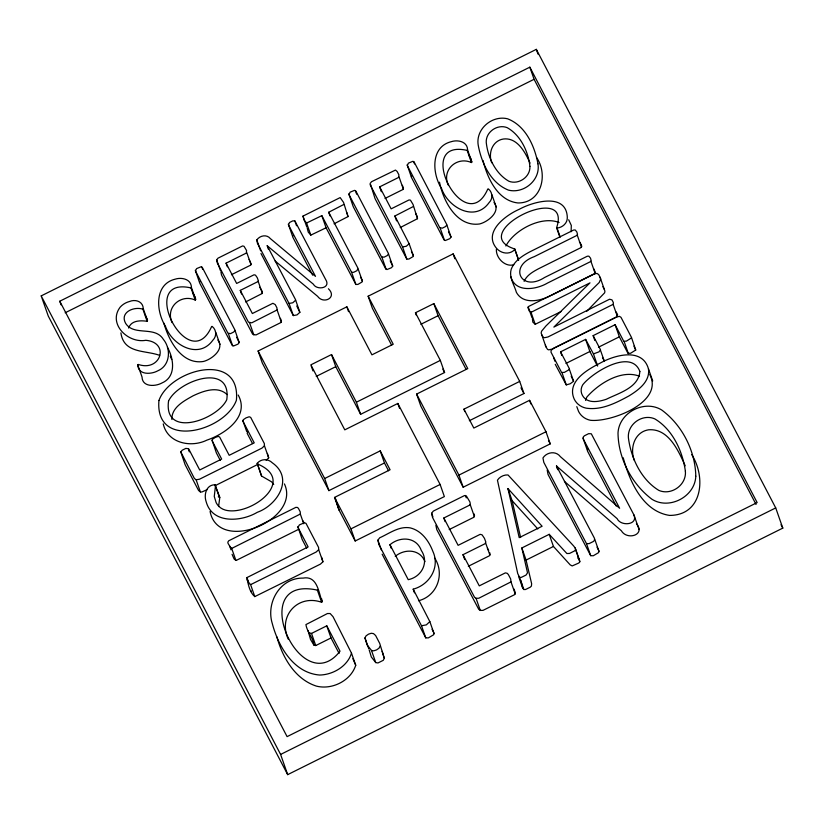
<?xml version="1.0" encoding="UTF-8"?>
<svg xmlns="http://www.w3.org/2000/svg" width="824" height="824" viewBox="0 0 824 824"><rect width="100%" height="100%" fill="white"/><g stroke="black" fill="none" stroke-linecap="round" stroke-linejoin="round"><path stroke-width="1.24" d="M414.462 592.806L413.185 589.17C429.479 584.834 440.315 567.355 432.847 551.318C428.841 540.904 421.538 530.584 410.115 527.865C398.888 525.97 389.361 533.489 379.699 537.794L377.907 540.132L378.844 544.499L421.517 625.746L425.761 637.869L428.367 637.879L433.702 634.717L433.815 632.667L432.064 629.309M431.652 513.239L432.518 517.431L474.521 597.245L476.056 598.296L478.806 598.234L510.993 581.878L510.684 579.014L508.408 574.637L507.275 573.329L505.37 572.876L479.28 585.874L462.995 554.696L485.079 543.706L485.841 542.048L484.45 538.329L482.081 534.838L480.186 534.343L458.113 545.334L443.837 517.987L469.577 505.174L470.267 503.433L469.824 501.785L466.415 496.058L464.551 495.543L433.311 511.096L431.652 513.239L432.919 516.875M435.896 525.362L436.761 529.554L478.765 609.369L480.299 610.419L483.049 610.357L514.639 594.629L515.371 592.827L513.929 588.964M191.415 287.432C191.302 279.13 181.702 277.008 175.09 279.192C154.037 284.362 156.055 311.513 165.418 326.16C171.835 344.926 198.522 360.037 212.777 340.322C216.939 336.336 216.558 329.909 212.19 326.417L211.634 326.5C189.015 378.257 135.909 275.412 190.983 287.926L191.415 287.432L195.659 299.555L195.226 300.049C180.652 293.581 165.284 307.527 172.041 322.586M195.659 299.555L195.298 297.371L192.878 293.066M467.589 149.917C467.486 141.604 457.887 139.483 451.274 141.677C430.21 146.847 432.229 173.998 441.602 188.634C448.019 207.411 474.696 222.521 488.951 202.797C493.113 198.811 492.742 192.383 488.375 188.892L487.808 188.984C465.189 240.732 412.093 137.896 467.167 150.411L467.589 149.917L471.833 162.04L471.41 162.534C456.826 156.055 441.458 170.012 448.225 185.06M471.833 162.04L470.679 158.115M288.215 639.115C277.75 616.301 297.629 593.898 321.607 602.251L322.122 601.654C318.579 592.518 317.487 575.451 303.098 578.098C280.057 577.706 265.812 602.746 272.281 623.521C278.255 646.387 293.622 673.023 319.712 675.041C333.051 674.753 347.522 666.297 351.488 653.154L333.03 616.692L330.156 613.54L327.458 613.53L305.931 624.582C306.899 631.771 313.141 637.457 313.862 645.048L315.757 645.553L331.021 637.951L326.778 625.828L311.513 633.429L309.618 632.935M322.122 601.654L321.618 598.718M547.198 470.061L548.053 474.48L590.715 555.685L593.29 555.767L598.667 552.574L598.78 550.525L597.029 547.167M218.587 506.533L219.802 497.346L215.013 484.769C206.216 484.697 203.652 494.761 206.196 501.806C212.314 524.136 241.288 521.87 257.294 512.301C277.276 505.215 294.405 478.363 272.311 462.81C267.975 458.484 261.074 458.69 257.212 463.315L261.558 476.025L271.714 481.916L273.712 484.502M216.681 259.807L217.278 262.938L248.446 322.153L251.773 322.823L277.101 309.958L276.916 307.816L275.216 304.571L272.888 303.304L252.36 313.522L240.278 290.388L257.654 281.746L258.283 280.49L257.263 277.719L255.492 275.144L254.029 274.794L236.653 283.446L226.064 263.165L246.314 253.081L246.572 250.527L244.028 246.283L242.586 245.933L218.01 258.17L216.681 259.807L220.492 270.715M220.925 271.93L221.522 275.062L252.69 334.276L256.017 334.935L280.86 322.565L281.458 321.195L280.418 318.322M636.416 523.683C646.026 535.023 627.013 540.585 621.389 530.78L564.44 481.401M299.864 312.317L295.435 299.442L267.182 245.717L313.377 284.208C316.354 290.079 329.518 288.719 326.52 281.139L294.858 220.914L292.808 220.863L289.502 222.511L288.482 224.9L315.499 276.359L270.437 238.672C266.76 234.047 259.91 235.499 256.82 239.918L257.407 243.214L289.07 303.459L293.313 315.582L297.052 314.881L299.864 312.317L296.764 305.992M449.204 529.554L473.821 517.297L474.511 515.546L474.068 513.908M215.558 485.223L214.261 496.501L216.197 502.764A15.718 14.626 -19.3 0 0 225.271 510.066C249.919 516.741 298.031 480.814 257.315 463.902M137.783 364.877C138.082 375.178 151.214 374.56 157.899 370.759C170.197 365.526 171.289 348.954 163.41 339.437C154.922 325.47 133.941 336.501 125.609 323.317C119.562 312.265 133.952 306.209 142.892 309.175L143.273 308.701C143.088 301.553 135.6 298.968 129.564 301.481A17.963 16.707 -19.3 0 0 120.232 307.074C107.511 323.657 127.988 343.598 145.797 340.302C170.269 342.444 160.752 372.18 138.247 364.424L137.783 364.877L142.027 377.001C142.325 387.301 155.458 386.672 162.143 382.882C176.439 376.692 173.782 358.461 167.447 347.368M334.081 223.798L348.006 216.609L343.546 202.395L340.158 197.595L302.985 216.115L304.025 219.998L306.579 223.005L321.834 215.661L351.621 272.342L355.875 284.465L357.915 284.424L362.117 281.952L362.23 280.418L360.469 277.049M307.228 228.227L308.269 232.121L310.823 235.128L326.077 227.785L321.834 215.661M231.431 274.722L250.558 265.194L251.135 263.876L249.126 259.395M348.006 216.609L347.007 212.829M400.237 227.558L417.469 218.7L413.051 204.465L410.465 200.18L409.075 199.923L391.142 208.853L379.658 186.873L398.631 177.428L398.898 174.843L397.158 171.516L395.469 170.063L371.531 181.723L370.192 183.371L370.141 184.741L402.555 246.953L406.798 259.066L408.858 259.055L413.071 256.583L413.174 255.049L411.413 251.68M417.469 218.7L417.294 216.578L415.543 213.231M468.341 566.263L489.322 555.819L490.084 554.161L489.683 552.585M385.024 198.43L402.874 189.541L403.451 188.222L402.359 185.266M245.614 301.965L262.382 293.396L262.238 291.428L259.735 287.257M571.114 231.74L571.31 225.436L568.684 219.781M559.98 237.456L556.581 227.764C573.051 179.673 464.54 233.037 514.784 248.992L518.183 258.685M352.868 658.695L355.731 665.267C350.828 680.748 332.031 690.1 316.437 686.124C295.013 679.234 282.498 657.428 276.885 636.87M322.926 561.793L318.682 549.68L318.569 547.424L306.003 523.364L304.417 522.746L299.38 524.909L297.948 527.37L308.135 546.899L246.942 577.583C248.034 583.763 249.569 592.374 254.791 596.597L320.433 564.121L322.926 561.793L321.669 557.364M300.327 514.052L300.266 511.91L298.453 508.439L297.546 507.481L295.878 507.357L228.701 540.801L227.826 542.192L228.083 543.469L230.782 547.857L232.481 548.042L300.327 514.052L303.716 523.745M505.885 245.985C514.269 229.865 541.44 215.497 559.105 222.511M590.715 555.685L586.472 543.572L543.809 462.357L542.954 457.948C546.858 451.995 555.87 450.594 560.433 456.712L619.627 508.264L583.227 438.914L583.341 436.864L584.453 435.762L588.666 433.661L591.302 433.784L633.955 514.969L639.053 529.544M616.218 506.049L587.471 451.037L587.584 448.987M633.955 514.969C638.219 525.053 620.812 526.608 617.145 518.667L556.468 465.982L594.537 538.412L594.423 540.462L593.29 541.533L589.047 543.644L586.472 543.572M312.656 275.175L292.726 237.024L292.86 235.479M413.185 589.17L429.84 621.605L426.327 624.88L421.517 625.746M413.226 206.577L394.871 216.001L409.126 243.688L406.325 246.242L402.555 246.953M510.829 276.689C515.227 293.056 536.249 289.718 547.496 283.065L590.221 261.785L591.179 260.549L590.509 258.159L588.892 256.171L587.316 256.213L544.53 277.523C521.159 292.582 507.945 266.142 534.261 256.655L576.553 235.602L577.531 234.397L576.841 231.966L575.224 229.978L573.648 230.03L530.213 251.65C522.54 255.687 514.351 260.827 511.189 269.345C508.81 277.379 514.289 284.826 516.391 292.345C523.271 304.911 540.317 301.028 550.71 295.631M551.74 295.177L594.475 273.908L595.422 272.672L593.919 268.984M295.62 300.204L292.808 302.769L289.07 303.459M524.105 281.334C526.783 275.257 532.881 271.755 538.505 268.779L580.796 247.715L581.775 246.51L581.085 244.089M234.964 330.434L233.748 332.01L230.452 333.658L227.877 333.081L195.484 271.024L196.576 268.624L201.035 266.78L202.364 267.594L234.758 329.651L239.207 342.547L237.992 344.133L233.46 346.018L232.121 345.194L199.727 283.147L195.298 270.241M343.762 204.496L328.714 212.242L357.987 268.294L356.977 270.653L353.671 272.301L351.621 272.342M388.485 253.988L387.27 255.574L383.963 257.222L381.399 256.635L348.995 194.588L350.087 192.188L354.547 190.344L355.886 191.158L388.279 253.215L392.729 266.111L391.513 267.687L386.971 269.572L385.642 268.758L353.238 206.7L348.809 193.794M446.793 224.962L445.578 226.538L442.272 228.186L439.707 227.609L407.313 165.552L408.395 163.152L412.855 161.308L414.194 162.122L446.587 224.18L451.037 237.075L449.822 238.661L445.279 240.536L443.951 239.722L411.557 177.665L407.128 164.759M586.585 311.472L604.641 292.808L604.919 291.181L600.099 277.297L598.657 274.547L596.895 273.393L593.424 274.186L528.843 306.343L527.885 307.558L529.41 311.276L531.768 311.946L589.994 282.869L545.921 325.985L541.584 331.197L541.152 332.989L545.9 346.78L547.548 349.407L548.66 349.85L552.152 349.098L616.733 316.941L617.609 314.696L616.197 311.997M532.438 318.96L532.819 322.102L535.219 324.285L561.134 311.554M199.542 282.354L199.892 281.581M411.372 176.882L411.722 176.109M541.656 334.668L543.304 337.284L544.417 337.727L547.909 336.985L613.128 304.344L613.365 302.573L611.954 299.874L609.564 299.225L553.852 327.087L599.192 282.56L600.675 279.068L600.099 277.297M128.626 328.055C131.191 320.32 140.43 320.309 147.136 321.288L147.486 319.949L145.436 315.53M207.185 489.621L201.87 491.99L200.376 491.918L196.133 479.805L194.34 478.394L180.755 451.84L182.3 450.162L185.812 448.411L188.583 448.699L199.707 469.989L221.666 459.061L212.129 440.799L212.489 439.264L215.28 437.431L218.278 436.39L219.648 437.05L229.185 455.312L254.225 442.849L242.956 421.26L243.276 419.725L246.077 417.85L249.198 416.769L250.692 417.408L264.329 443.539L264.452 445.784L268.696 457.907L266.193 460.235M247.519 431.838L247.2 433.383L252.535 443.6M375.744 662.599L371.5 650.486L367.092 644.873L364.96 637.91L366.031 635.891L368.493 634.161L371.274 633.265L373.519 633.615L375.61 635.5L379.699 643.359L384.293 658.304L383.232 660.333L377.989 662.949L375.744 662.599L371.336 656.996L369.214 650.033M380.049 646.181L378.988 648.21L376.527 649.93L373.746 650.826L371.5 650.486M264.452 445.784L261.95 448.122L199.532 479.197L196.133 479.805M318.682 549.68L316.189 552.008L251.392 584.268L249.724 584.144L246.994 579.705M597.688 366.011L593.445 353.898L585.627 339.385L560.577 351.848L569.302 368.565L568.859 369.852L564.265 372.427L561.566 372.407L551.009 352.188L551.112 350.354L553.707 348.212L616.125 317.137L619.421 316.334L620.997 317.333L631.442 337.335L635.716 350.035L630.566 353.29L627.95 353.3L619.349 336.82L615.106 324.707L593.146 335.636L594.835 340.487M571.217 376.228L573.576 381.255L570.249 383.757L566.273 384.89L555.252 364.301M593.146 335.636L600.521 349.778L598.955 351.869L593.445 353.898M631.472 337.912L626.322 341.177L623.706 341.188L615.106 324.707M575.245 548.053L575.585 549.629L574.555 550.906L569.539 553.45L566.891 553.532L549.206 534.333L521.839 547.96L527.525 572.835L526.031 575.07L521.283 577.387L519.625 577.408L517.73 573.597L497.449 480.186C499.437 476.859 504.185 474.562 508.017 474.964L573.566 545.879L575.245 548.053L579.488 560.176L579.828 561.741L578.798 563.019L572.186 565.934L570.177 564.852L553.45 546.456L549.206 534.333M514.784 248.992L514.825 249.466C509.84 254.935 501.569 253.782 496.738 248.56C482.627 232.286 505.514 215.239 519.326 209.265C532.953 201.726 566.191 192.26 567.303 217.227C567.612 223.191 562.565 227.455 557.055 228.083L556.581 227.764M326.778 625.828L340.024 651.217C300.276 702.223 244.512 574.112 317.364 590.128L317.879 589.531M41.2 295.888L536.321 49.358L775.724 507.914L782.8 528.112L287.679 774.642L48.276 316.086L41.2 295.888L280.603 754.444L287.679 774.642M59.771 301.224L529.842 67.166L757.153 502.578L287.092 736.635L59.771 301.224L61.048 304.859M65.168 312.77L534.086 79.289L529.842 67.166M328.91 490.63L324.666 478.517L380.214 450.862L384.458 462.975L328.91 490.63L262.341 363.127L258.097 351.003L346.853 306.816L371.923 354.845L393.223 344.236L368.143 296.207L453.138 253.885L519.707 381.399L523.951 393.522L469.34 420.714M519.707 381.399L463.953 409.157L473.821 428.068L529.574 400.299L545.993 431.745L550.236 443.868L463.16 487.221L420.858 406.201L416.614 394.088L467.774 368.606L433.836 303.603L415.461 312.749L440.335 360.397L444.579 372.52L360.634 414.317L356.39 402.205L331.516 354.557L310.844 364.847L344.782 429.85L397.827 403.441L440.119 484.461L444.363 496.584L355.196 540.987L338.777 509.541L335.399 498.417M316.231 376.393L335.759 366.67L331.516 354.557M420.858 324.296L438.08 315.716L433.836 303.603M356.39 402.205L440.335 360.397M215.126 485.666L258.252 464.19M565.964 363.405L589.871 351.498L585.627 339.385M598.481 347.213L619.349 336.82M339.179 510.313L334.534 497.418L390.082 469.762L380.214 450.862M298.206 529.544L236.725 560.166L235.87 560.351L234.109 559.002L232.069 554.315M355.196 540.987L350.952 528.864L440.119 484.461M463.16 487.221L458.917 475.108L545.993 431.745M389.979 544.726C400.011 536.166 416.326 536.764 421.291 550.432C429.304 562.38 421.682 576.954 408.23 579.674L389.979 544.726L391.256 548.362M507.934 488.539L519.213 537.65L542.11 526.248L507.934 488.539L512.126 500.683L520.624 537.495M395.242 556.334C404.708 548.485 420.013 549.011 424.947 561.607M512.126 500.683L537.804 528.936M418.499 600.758C437.235 596.061 445.032 574.009 434.722 558.085M518.543 576.203L522.787 588.326L523.868 589.531L525.527 589.51L530.275 587.182L531.418 586.06L531.635 583.711L526.083 560.083L553.45 546.456M280.603 754.444L775.724 507.914M513.826 264.731C505.153 267.45 495.688 257.799 496.398 249.208M218.298 496.862L219.802 497.346M159.619 355.36C145.096 350.015 123.847 353.815 120.901 332.875M639.517 376.249C621.368 369.183 598.729 383.521 586.946 396.972A11.732 10.908 -19.3 0 0 585.596 400.423M227.115 394.583C217.577 385.539 203.198 391.039 193.043 395.829C184.133 400.845 171.299 407.468 171.907 419.509M200.376 491.918L198.584 490.507L185.101 464.674L180.755 451.84M275.175 261.064L317.621 296.331C323.471 304.612 337.582 297.618 328.405 288.75M579.468 242.102L580.23 242.781M293.313 315.582L260.981 253.504M406.798 259.066L375.044 198.615L370.625 184.576M355.875 284.465L326.077 227.785M425.761 637.869L382.151 554.181M577.809 558.003L579.488 560.176M649.817 374.652C664.226 402.349 610.883 422.568 590.355 420.271A18.19 16.923 -19.3 0 1 578.53 411.361L576.8 406.634M469.062 155.551L469.804 156.591M313.862 645.048L310.524 639.455L308.052 630.648M302.696 520.552L303.737 522.231M487.427 548.279L488.694 550.442M494.029 202.508C501.157 211.727 487.746 221.955 479.599 223.963C456.774 227.208 443.261 201.077 439.501 182.186M217.855 340.034C224.973 349.252 211.562 359.47 203.415 361.478C181.702 364.888 168.827 340.724 163.832 323.111M781.018 524.682L782.8 528.112M534.086 79.289L756.041 504.432M602.9 286.659L604.342 289.42M633.944 346.121L635.716 350.035M602.499 357.544L604.198 360.809M589.871 351.498L597.245 365.64M448.483 231.781L451.037 237.075M520.984 387.826L523.951 393.522M548.485 440.5L550.236 443.868M438.08 315.716L466.065 369.327M390.164 260.817L392.729 266.111M442.807 369.111L444.579 372.52M391.637 345.194L372.397 308.331L368.143 296.207M416.614 394.088L458.917 475.108M335.759 366.67L360.634 414.317M384.458 462.975L388.526 470.762M258.097 351.003L324.666 478.517M334.534 497.418L350.952 528.864M236.653 337.263L239.207 342.547M267.388 453.385L268.696 457.907M306.713 548.166L302.192 539.493L297.845 526.598M331.021 637.951L339.086 653.401M220.296 460.441L216.372 452.912L212.056 440.067M691.645 454.539C706.22 476.797 702.81 515.443 669.562 515.412C642.627 511.333 629.587 481.195 623.222 457.763M536.609 157.58C548.351 174.451 541.584 203.178 517.966 202.962C497.624 200.706 487.386 178.077 483.008 160.484M382.171 651.341L384.293 658.304M685.207 465.807C678.44 450.779 668.521 428.192 648.632 429.798C634.377 431.992 629.598 448.493 634.377 460.534M170.259 356.143L171.691 359.491M530.079 163.121C525.29 152.43 517.287 137.186 503.289 139.029C492.35 140.791 487.993 153.274 491.732 162.771M238.208 395.015C250.105 416.759 224.787 434.052 206.896 440.129C190.921 447.998 167.591 443.291 163.234 423.876M284.424 483.925C301.234 519.769 218.618 554.315 210.079 511.508M648.457 368.864C642.38 347.234 614.539 355.062 600.305 363.054C587.327 369.533 566.263 381.78 574.287 399.238A18.19 16.923 -19.3 0 0 586.111 408.148C601.396 410.496 616.012 402.977 629.031 395.881C638.446 390.092 650.321 381.43 648.457 368.864L652.711 380.976M536.321 49.358L537.99 54.106M613.128 304.344L617.372 316.457M624.17 341.548L628.413 353.671M590.911 261.26L595.155 273.383M577.243 235.087L581.486 247.21M600.521 350.365L604.342 361.273M557.055 228.083L560.032 236.57M569.332 369.142L573.576 381.255M560.577 351.848L561.855 355.484M562.03 372.778L566.273 384.89M582.98 437.935L587.224 450.048M553.656 357.626L554.933 361.262M514.825 249.466L518.646 260.374M491.938 194.804L496.182 206.917M530.975 312.172L535.219 324.285M528.194 306.837L532.005 317.745M467.167 150.411L471.41 162.534M594.794 539.421L599.038 551.544M556.571 465.931L557.838 469.567M556.468 465.982L557.735 469.618M529.574 400.299L530.852 403.935M575.585 549.629L579.828 561.741M453.138 253.885L454.838 258.736M440.232 228.227L444.476 240.34M413.669 161.504L414.513 163.925M399.074 176.954L403.317 189.077M521.839 547.96L526.083 560.083M409.126 243.688L413.37 255.8M463.953 409.157L464.798 411.588M394.871 216.001L396.571 220.842M519.625 577.408L523.868 589.531M379.658 186.873L381.358 191.714M510.993 581.878L515.237 593.991M415.461 312.749L416.316 315.18M485.686 543.098L489.93 555.221M470.174 504.535L474.418 516.658M465.426 495.451L466.271 497.871M381.924 257.263L386.168 269.376M355.36 190.54L356.627 194.176M462.995 554.696L464.695 559.537M476.056 598.296L480.299 610.419M358.193 269.077L362.436 281.19M443.837 517.987L445.114 521.623M397.827 403.441L399.516 408.292M328.714 212.242L329.991 215.878M346.853 306.816L348.542 311.657M306.579 223.005L310.823 235.128M302.985 216.115L306.806 227.022M294.858 220.914L296.558 225.755M429.84 621.605L434.083 633.728M288.318 224.169L292.561 236.292M377.907 540.132L381.306 549.824M311.266 366.062L312.966 370.903M267.254 245.676L268.449 249.342M256.82 239.918L260.642 250.815M277.101 309.958L281.344 322.081M258.139 281.283L262.382 293.396M246.788 252.587L251.032 264.71M364.96 637.91L368.781 648.818M240.278 290.388L241.556 294.024M249.62 322.915L253.864 335.028M226.064 263.165L227.342 266.801M351.488 653.154L355.731 665.267M228.403 333.699L232.646 345.822M317.364 590.128L321.607 602.251M201.839 266.976L202.683 269.407M215.754 332.319L219.998 344.432M242.853 420.539L246.675 431.446M257.212 463.315L261.558 476.025M190.983 287.926L195.226 300.049M311.513 633.429L315.757 645.553M250.548 584.484L254.791 596.597M215.013 484.769L219.266 496.893M246.942 577.583L248.642 582.424M231.626 548.228L235.87 560.351M229.731 546.199L230.998 549.835M143.273 308.701L147.517 320.814M142.892 309.175L147.136 321.288M188.48 449.41L189.324 451.84M522.787 588.326L520.881 580.745M545.395 345.102L545.9 346.78M250.98 590.54L251.238 591.817M537.948 163.811C540.719 179.972 523.868 194.052 508.439 190.117C490.61 183.031 481.422 162.843 478.188 145.014C475.592 128.966 492.237 114.927 507.615 118.81C525.568 125.712 534.663 146.013 537.948 163.811M639.857 371.449C638.682 387.764 618.536 393.172 606.32 399.259C598.677 401.885 587.275 403.976 582.486 395.51A11.732 10.908 -19.3 0 1 582.702 384.849C591.982 372.778 631.081 348.058 639.857 371.449M685.372 471.163C686.753 484.862 671.323 495.852 658.829 490.383C641.093 479.589 631.009 457.948 628.403 437.884C627.146 424.247 642.421 413.38 654.853 418.911C672.672 429.562 682.622 451.181 685.372 471.163M529.914 166.355C530.522 176.933 518.595 185.029 508.923 181.259C495.471 173.627 487.829 157.312 486.242 142.367C485.717 131.84 497.511 123.827 507.151 127.648C520.665 135.167 528.205 151.462 529.914 166.355M158.929 400.536C154.696 450.337 225.261 431.107 236.406 400.227C240.886 350.303 169.878 369.43 158.929 400.536M695.796 476.231C694.982 496.748 669.222 510.19 651.918 499.231C631.73 484.018 618.288 458.36 618.01 433.002C618.979 412.608 644.44 399.228 661.754 410.033C682.159 425.071 695.343 450.903 695.796 476.231M168.539 401.082C163.44 439.048 217.495 419.704 226.785 399.65C231.781 361.654 177.809 380.853 168.539 401.082"/></g></svg>
